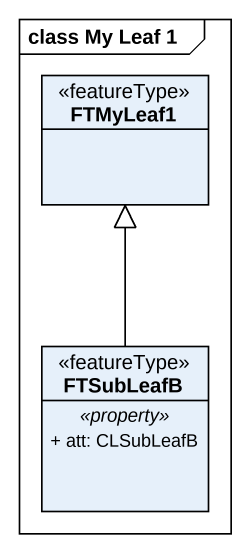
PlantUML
@startuml
mainframe class My Leaf 1
hide circle
hide empty members
skinparam classAttributeIconSize 0
class FTMyLeaf1 <<featureType>>
class FTSubLeafB <<featureType>> {
  .. <<property>> ..
  + att: CLSubLeafB
}
FTSubLeafB -up-|> FTMyLeaf1
@enduml
